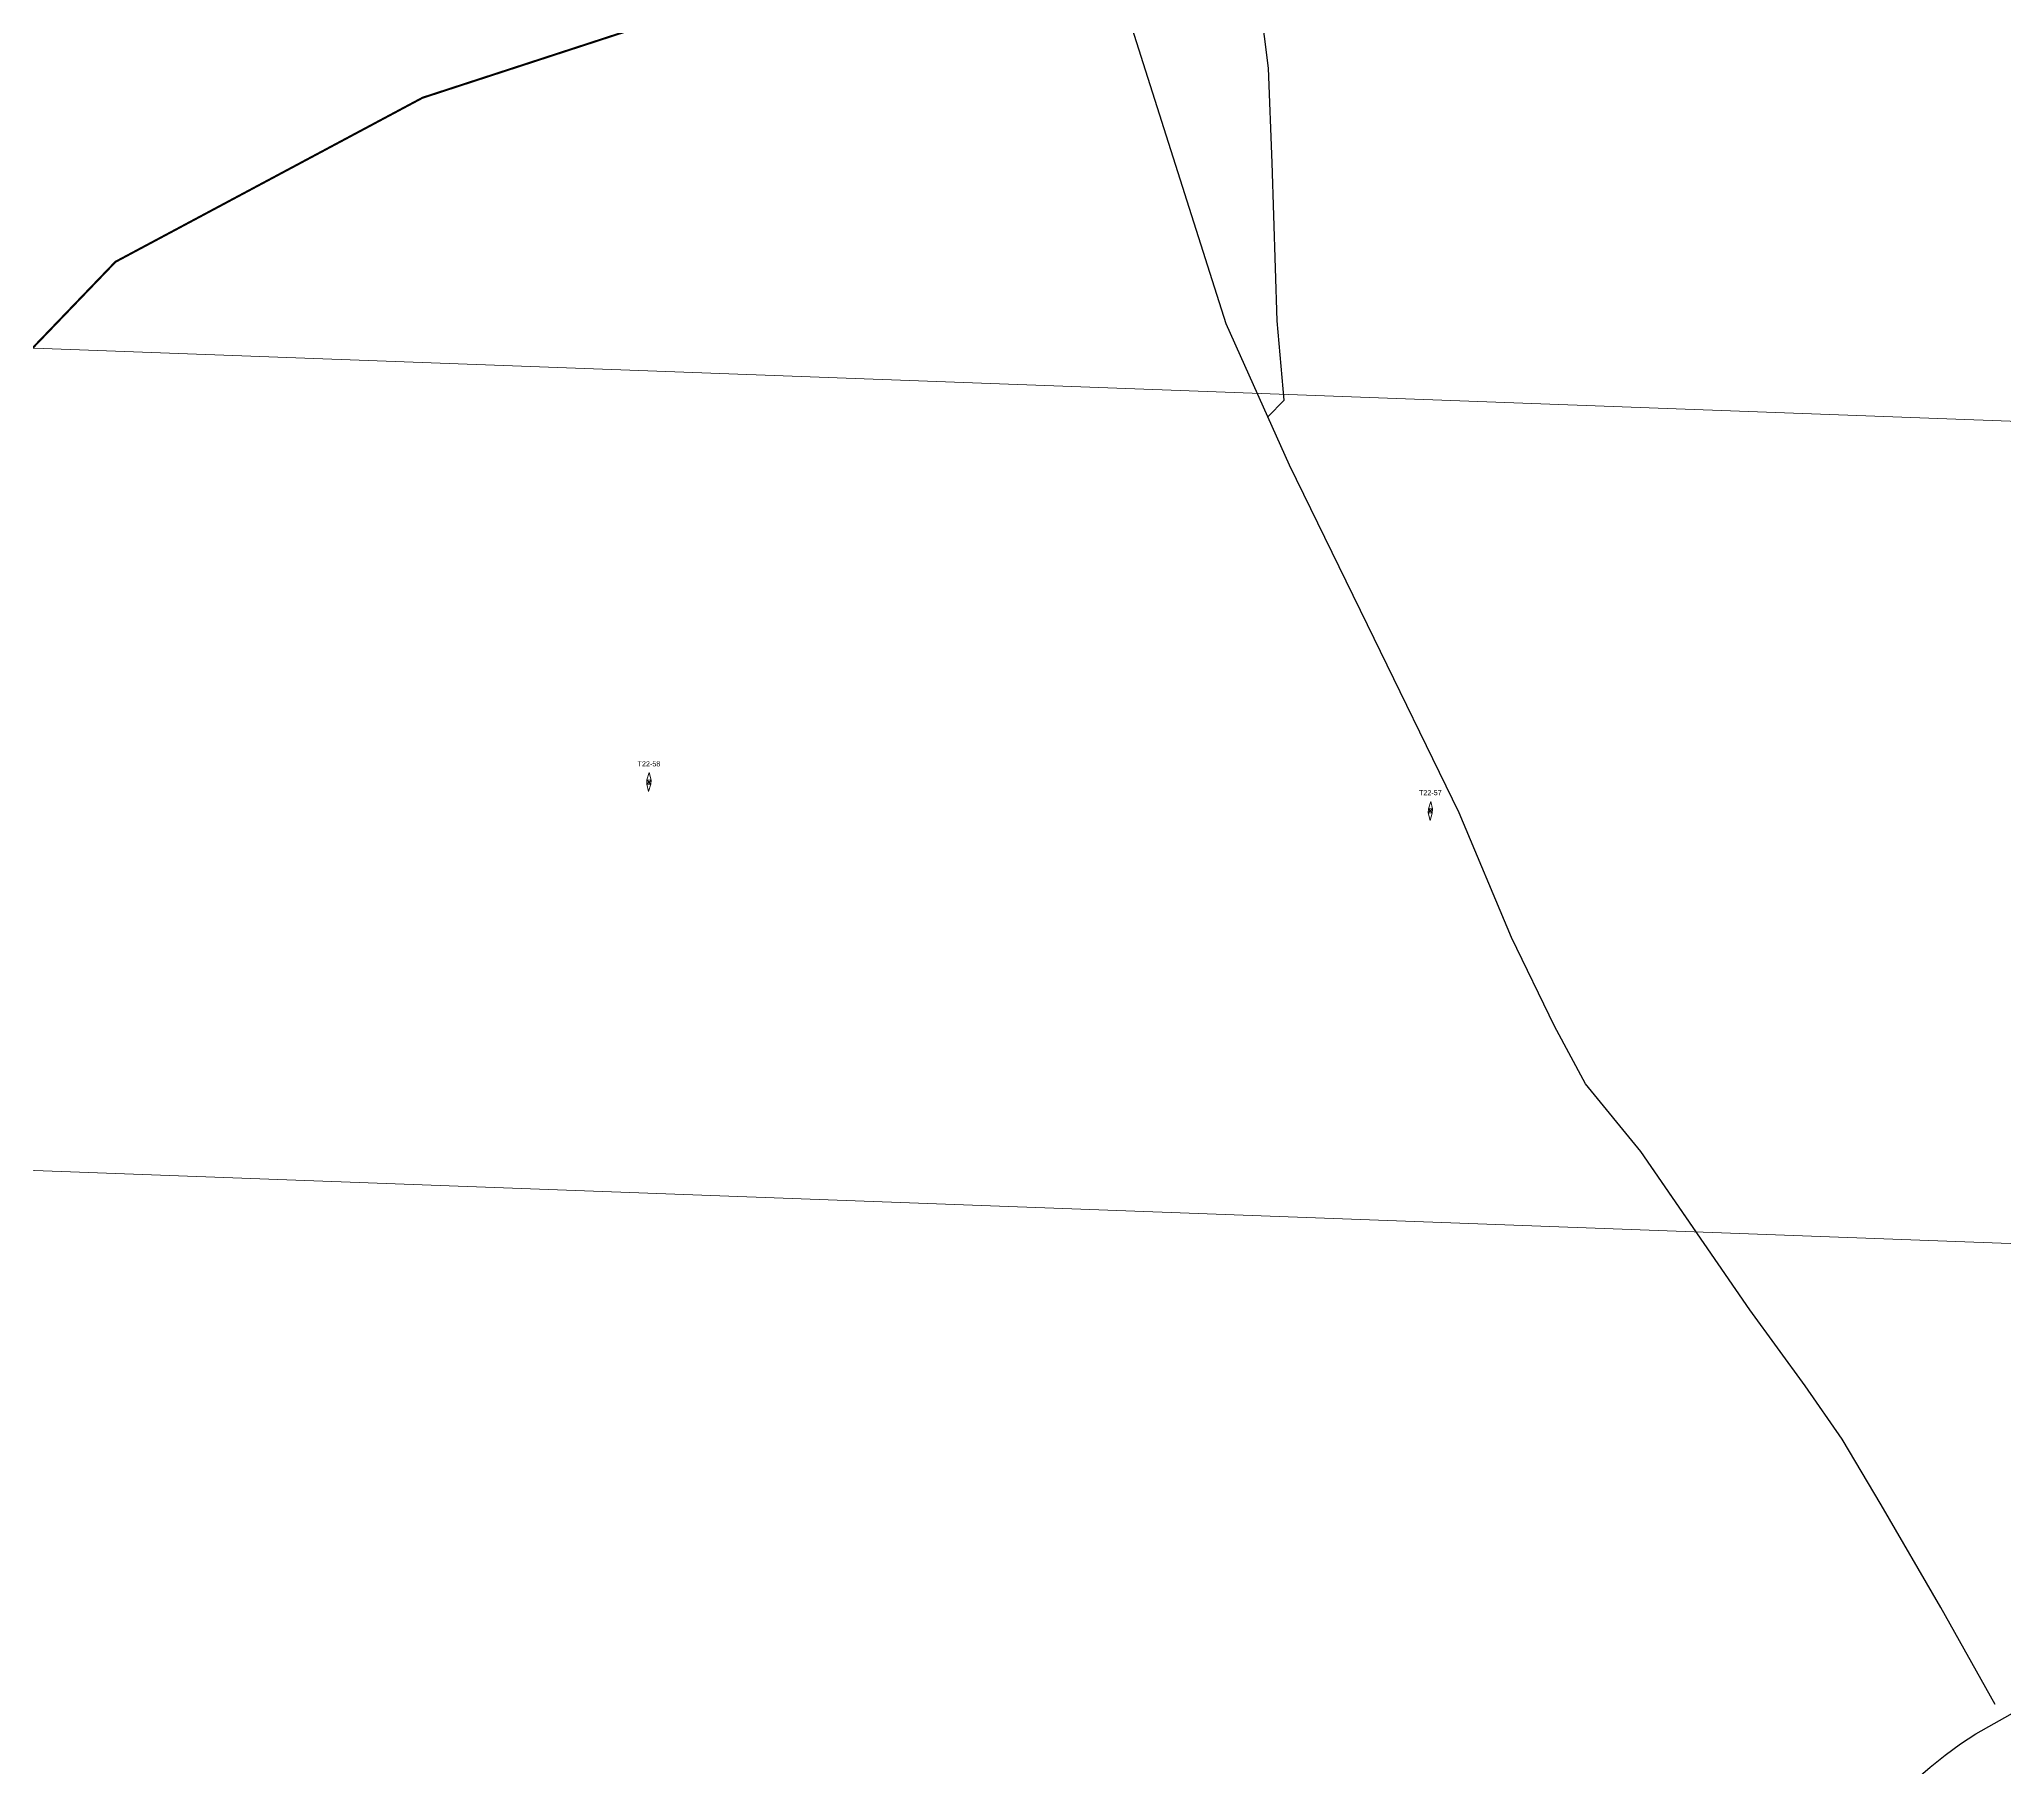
# Model space of a CAD drawing. Header units: metres. Extents: x -4 to 509425, y 7549 to 4732445.
# Drawn here: x 479515 to 480472, y 4717808 to 4718649 of the extents above; entities that cross this region are included whole.
import ezdxf

# ---------------------------------------------------------------- set-up
doc = ezdxf.new("R2010")
doc.units = ezdxf.units.M
doc.header["$LTSCALE"] = 0.01
doc.header["$MEASUREMENT"] = 0
doc.layers.get('0').update_dxf_attribs({"lineweight": 0})
for name, color, linetype in [('-----caminos burgos', 2, 'Continuous'), ('_00_LE_BURGOS', 1, 'Continuous'), ('autovias y carreteras CyL', 2, 'Continuous'), ('cauces CHE', 4, 'Continuous'), ('Lineas electricas aereas', 30, 'Continuous')]:
    doc.layers.add(name, color=color, linetype=linetype)
doc.layers.add('Apoyos__ptw_', color=7, linetype='Continuous', lineweight=0)
doc.layers.add('Denominación apoyos__ptw_', color=7, linetype='Continuous', lineweight=0)
doc.styles.get("Standard").update_dxf_attribs({"font": 'arial.ttf'})

msp = doc.modelspace()

# ---------------------------------------------------------------- linework, layer by layer
at = {"layer": '-----caminos burgos'}
msp.add_polyline3d([(480113.277, 4718465.134, 707.475), (480121.222, 4718473.124, 696.206), (480117.892, 4718511.858, 0), (480115.532, 4718588.729, 0), (480113.729, 4718634.737, 0), (480108.052, 4718679.883, 0), (480108.537, 4718699.098, 0), (480121.954, 4718728.757, 0), (480148.974, 4718777.885, 0), (480186.319, 4718828.731, 0), (480249.989, 4718912.111, 0), (480274.623, 4718954.841, 0), (480302.343, 4719024.348, 0), (480308.22, 4719049.371, 0), (480316.36, 4719114.567, 0), (480322.213, 4719131.146, 0), (480342.475, 4719148.849, 0), (480366.806, 4719161.009, 0)], dxfattribs=at)
at = {"color": 5}
for points in [[(490840.266, 4717243.146), (484895.504, 4717739.237), (483607.637, 4717664), (483465.041, 4717952.185), (479025.126, 4718116.267), (478713.772, 4718728.814), (478509.323, 4719542.064), (477889.601, 4719719.27), (475567.498, 4719734.471), (475570.116, 4720134.463), (477885.142, 4720119.308), (481205.446, 4721268.321)], [(481205.446, 4721268.321), (481336.779, 4720890.497), (478580.819, 4719937.652), (478841.025, 4719863.247), (479090.734, 4718869.963), (479275.072, 4718507.303), (483717.896, 4718343.114), (483848.697, 4718078.765), (484900.497, 4718140.211), (490826.186, 4717645.711)]]:
    msp.add_lwpolyline(points, dxfattribs=at)
at = {"layer": '_00_LE_BURGOS', "color": 2, "linetype": 'Continuous', "const_width": 1}
msp.add_lwpolyline([(478733.4, 4717693.2), (478942.564, 4717909.984), (479074.7, 4718046.899), (479230.328, 4718210.365), (479400.765, 4718382.914), (479552.285, 4718540.544), (479701.769, 4718620.377), (479869.174, 4718674.957), (480047.985, 4718752.347), (480178.939, 4718785.585), (480323.4, 4718805.299), (480556.4, 4718835.2), (480783.9, 4718866.199), (481006.391, 4718899.794), (481224.3, 4718926.9), (481437.2, 4718957.499), (481597.8, 4718941.799), (481766.078, 4718929.368)], dxfattribs=at)
msp.add_lwpolyline([(478733.4, 4717693.2), (478942.564, 4717909.984), (479074.7, 4718046.899), (479230.328, 4718210.365), (479400.765, 4718382.914), (479552.285, 4718540.544), (479701.769, 4718620.377), (479869.174, 4718674.957), (480047.985, 4718752.347), (480178.939, 4718785.585), (480323.4, 4718805.299), (480556.4, 4718835.2), (480783.9, 4718866.199), (481006.391, 4718899.794), (481224.3, 4718926.9), (481437.2, 4718957.499), (481597.8, 4718941.799), (481766.078, 4718929.368)], dxfattribs=at)
at = {"layer": 'Apoyos__ptw_', "color": 2, "linetype": 'Continuous', "flags": 128}
for points in [[(479811.851, 4718282.726), (479812.983, 4718286.287), (479810.984, 4718286.361), (479813.057, 4718288.285), (479811.058, 4718288.359), (479812.191, 4718291.92), (479813.057, 4718288.285), (479812.983, 4718286.287), (479811.058, 4718288.359), (479810.984, 4718286.361)], [(480192.303, 4718268.666), (480193.435, 4718272.227), (480191.436, 4718272.301), (480193.509, 4718274.225), (480191.51, 4718274.299), (480192.642, 4718277.86), (480193.509, 4718274.225), (480193.435, 4718272.227), (480191.51, 4718274.299), (480191.436, 4718272.301)]]:
    msp.add_lwpolyline(points, close=True, dxfattribs=at)
at = {"layer": 'autovias y carreteras CyL'}
for points in [[(480113.277, 4718465.134, 707.475), (480092.978, 4718510.3, 705.312), (480041.672, 4718672.206, 697.329)], [(480113.277, 4718465.134, 707.475), (480092.978, 4718510.3, 705.312), (480041.672, 4718672.206, 697.329)], [(480161.807, 4718363.895, 711.275), (480123.9, 4718441.499, 708.607), (480113.277, 4718465.134, 707.475)], [(480161.807, 4718363.895, 711.275), (480123.9, 4718441.499, 708.607), (480113.277, 4718465.134, 707.475)], [(480161.807, 4718363.895, 711.275), (480123.9, 4718441.499, 708.607), (480113.277, 4718465.134, 707.475)], [(480161.807, 4718363.895, 711.275), (480123.9, 4718441.499, 708.607), (480113.277, 4718465.134, 707.475)], [(480232.036, 4718211.626, 717.449), (480206.5, 4718272.399, 714.465), (480161.807, 4718363.895, 711.275)], [(480232.036, 4718211.626, 717.449), (480206.5, 4718272.399, 714.465), (480161.807, 4718363.895, 711.275)], [(480232.036, 4718211.626, 717.449), (480206.5, 4718272.399, 714.465), (480161.807, 4718363.895, 711.275)], [(480232.036, 4718211.626, 717.449), (480206.5, 4718272.399, 714.465), (480161.807, 4718363.895, 711.275)], [(480321.912, 4718068.343, 723.296), (480294.946, 4718107.521, 722.919), (480267.947, 4718140.521, 721.47), (480252.948, 4718168.521, 720.12), (480232.036, 4718211.626, 717.449)], [(480321.912, 4718068.343, 723.296), (480294.946, 4718107.521, 722.919), (480267.947, 4718140.521, 721.47), (480252.948, 4718168.521, 720.12), (480232.036, 4718211.626, 717.449)], [(480467.4, 4717838.3, 720.658), (480440.943, 4717885.517, 721.516), (480411.944, 4717935.518, 722.2), (480392.945, 4717967.518, 722.434), (480374.945, 4717993.519, 723.121), (480347.946, 4718030.519, 723.659), (480294.946, 4718107.521, 722.919), (480267.947, 4718140.521, 721.47), (480252.948, 4718168.521, 720.12), (480232.036, 4718211.626, 717.449)], [(480467.4, 4717838.3, 720.658), (480440.943, 4717885.517, 721.516), (480411.944, 4717935.518, 722.2), (480392.945, 4717967.518, 722.434), (480374.945, 4717993.519, 723.121), (480347.946, 4718030.519, 723.659), (480294.946, 4718107.521, 722.919), (480267.947, 4718140.521, 721.47), (480252.948, 4718168.521, 720.12), (480232.036, 4718211.626, 717.449)]]:
    msp.add_polyline3d(points, dxfattribs=at)
at = {"layer": 'cauces CHE'}
msp.add_lwpolyline([(480428.758, 4717801.647), (480435.877, 4717807.803), (480443.119, 4717813.67), (480450.523, 4717819.154), (480458.138, 4717824.134), (480478.501, 4717835.539)], dxfattribs=at)
at = {"layer": 'Lineas electricas aereas'}
msp.add_polyline3d([(478733.4, 4717693.2, 705.3), (478942.564, 4717909.984, 712.993), (479074.7, 4718046.899, 715.5), (479230.328, 4718210.365, 709.22), (479400.765, 4718382.914, 702.6), (479552.285, 4718540.544, 700.487), (479701.769, 4718620.377, 698.7), (479869.174, 4718674.957, 696.2), (480047.985, 4718752.347, 700.6), (480178.939, 4718785.585, 703.6), (480323.4, 4718805.299, 703.5), (480556.4, 4718835.2, 699.6), (480783.9, 4718866.199, 691.1), (481006.391, 4718899.794, 685.3), (481224.3, 4718926.9, 684.6), (481437.2, 4718957.499, 685.8), (481597.8, 4718941.799, 689.5), (481766.078, 4718929.368, 690.776)], dxfattribs=at)

# ---------------------------------------------------------------- texts
at = {"layer": 'Denominación apoyos__ptw_', "color": 2, "linetype": 'Continuous', "char_height": 2.5, "attachment_point": 8, "line_spacing_factor": 0.5}
for s, insert in [('T22-58', (479812.021, 4718294.923)), ('T22-57', (480192.473, 4718280.863))]:
    msp.add_mtext(s, dxfattribs=dict(at, insert=insert))

doc.saveas('drawing.dxf')
